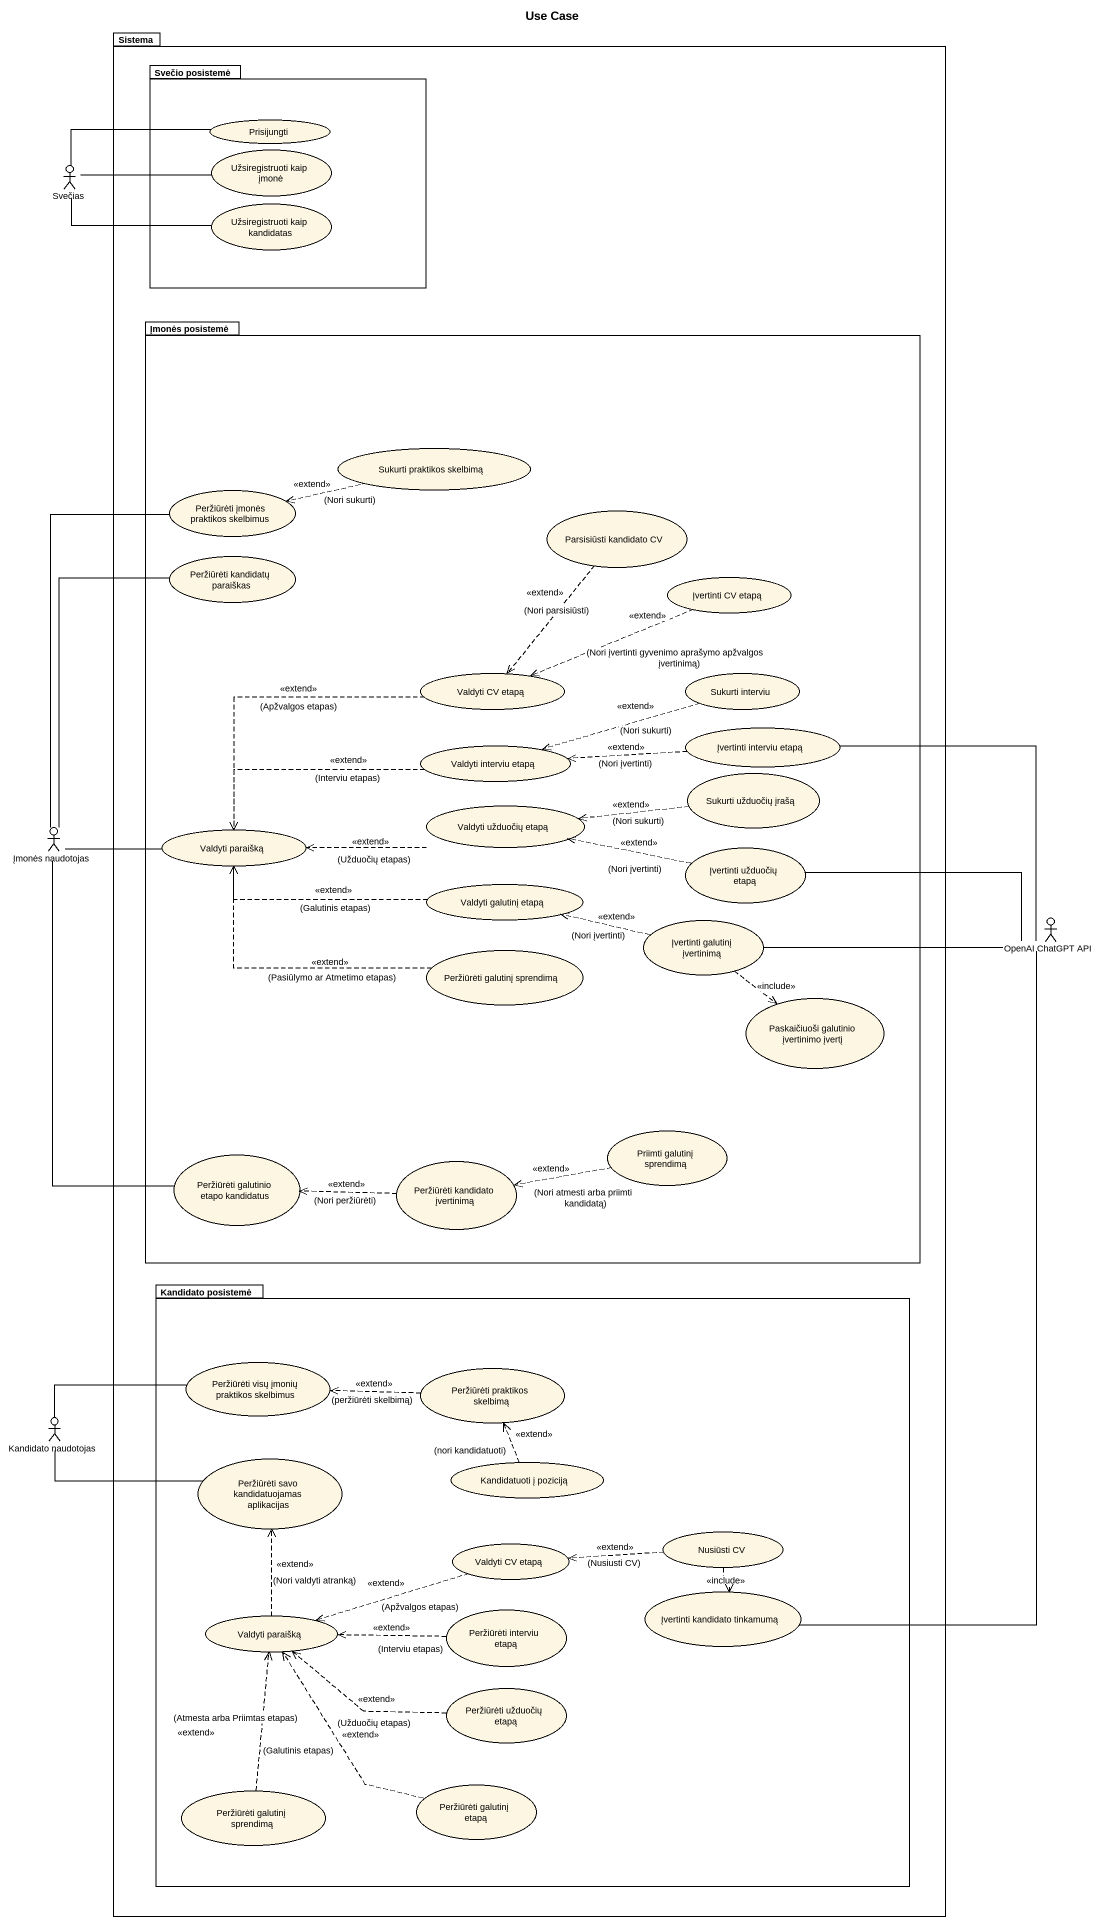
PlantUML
@startuml
title Use Case
package Sistema {
  package "Svečio posistemė" as Svečio_posistemė {
    usecase Prisijungti
    usecase "Užsiregistruoti kaip įmonė" as Užsiregistruoti_kaip_įmonė
    usecase "Užsiregistruoti kaip kandidatas" as Užsiregistruoti_kaip
  }
  package "Įmonės posistemė" as Įmonės_posistemė {
    usecase "Sukurti praktikos skelbimą" as Sukurti_praktikos_skelbimą
    usecase "Peržiūrėti įmonės praktikos skelbimus" as Peržiūrėti_įmonės_praktikos
    usecase "Parsisiūsti kandidato CV" as Parsisiūsti_kandidato_CV
    usecase "Peržiūrėti kandidatų paraiškas" as Peržiūrėti_kandidatų
    usecase "Įvertinti CV etapą" as Įvertinti_CV_etapą
    usecase "Valdyti CV etapą" as Valdyti_CV_etapą
    usecase "Sukurti interviu" as Sukurti_interviu
    usecase "Valdyti interviu etapą" as Valdyti_interviu_etapą
    usecase "Įvertinti interviu etapą" as Įvertinti_interviu_etapą
    usecase "Sukurti užduočių įrašą" as Sukurti_užduočių_įrašą
    usecase "Valdyti paraišką" as Valdyti_paraišką
    usecase "Valdyti užduočių etapą" as Valdyti_užduočių_etapą
    usecase "Įvertinti užduočių etapą" as Įvertinti_užduočių_etapą
    usecase "Valdyti galutinį etapą" as Valdyti_galutinį_etapą
    usecase "Peržiūrėti galutinį sprendimą" as Peržiūrėti_galutinį
    usecase "Įvertinti galutinį įvertinimą" as Įvertinti_galutinį
    usecase "Paskaičiuoši galutinio įvertinimo įvertį" as Paskaičiuoši_galutinio
    usecase "Priimti galutinį sprendimą" as Priimti_galutinį_sprendimą
    usecase "Peržiūrėti galutinio etapo kandidatus" as Peržiūrėti_galutinio_etapo
    usecase "Peržiūrėti kandidato įvertinimą" as Peržiūrėti_kandidato
  }
  package "Kandidato posistemė" as Kandidato_posistemė {
    usecase "Peržiūrėti visų įmonių praktikos skelbimus" as Peržiūrėti_visų_įmonių
    usecase "Peržiūrėti praktikos skelbimą" as Peržiūrėti_praktikos
    usecase "Peržiūrėti savo kandidatuojamas aplikacijas" as Peržiūrėti_savo
    usecase "Kandidatuoti į poziciją" as Kandidatuoti_į_poziciją
    usecase "Nusiūsti CV" as Nusiūsti_CV
    usecase "Valdyti CV etapą" as Valdyti_CV_etapą_2
    usecase "Peržiūrėti interviu etapą" as Peržiūrėti_interviu_etapą
    usecase "Įvertinti kandidato tinkamumą" as Įvertinti_kandidato
    usecase "Valdyti paraišką" as Valdyti_paraišką_2
    usecase "Peržiūrėti užduočių etapą" as Peržiūrėti_užduočių_etapą
    usecase "Peržiūrėti galutinį sprendimą" as Peržiūrėti_galutinį_2
    usecase "Peržiūrėti galutinį etapą" as Peržiūrėti_galutinį_etapą
  }
}
actor Svečias
actor "Įmonės naudotojas" as Įmonės_naudotojas
actor "OpenAI ChatGPT API" as OpenAI_ChatGPT_API
actor "Kandidato naudotojas" as Kandidato_naudotojas
Svečias -right- Prisijungti
Svečias -right- Užsiregistruoti_kaip_įmonė
Svečias -right- Užsiregistruoti_kaip
Sukurti_praktikos_skelbimą .left.> Peržiūrėti_įmonės_praktikos : <<extend>>\n(Nori sukurti)
Parsisiūsti_kandidato_CV ..> Valdyti_CV_etapą : <<extend>>\n(Nori parsisiūsti)
Įvertinti_CV_etapą .left.> Valdyti_CV_etapą : <<extend>>\n(Nori įvertinti gyvenimo aprašymo apžvalgos įvertinimą)
Valdyti_CV_etapą ..> Valdyti_paraišką : <<extend>>\n(Apžvalgos etapas)
Sukurti_interviu .left.> Valdyti_interviu_etapą : <<extend>>\n(Nori sukurti)
Valdyti_interviu_etapą .left.> Valdyti_paraišką : <<extend>>\n(Interviu etapas)
Įvertinti_interviu_etapą .left.> Valdyti_interviu_etapą : <<extend>>\n(Nori įvertinti)
Sukurti_užduočių_įrašą .left.> Valdyti_užduočių_etapą : <<extend>>\n(Nori sukurti)
Įmonės_naudotojas -up- Peržiūrėti_įmonės_praktikos
Įmonės_naudotojas -up- Peržiūrėti_kandidatų
Įmonės_naudotojas -right- Valdyti_paraišką
Įmonės_naudotojas -- Peržiūrėti_galutinio_etapo
Valdyti_užduočių_etapą .left.> Valdyti_paraišką : <<extend>>\n(Užduočių etapas)
Įvertinti_užduočių_etapą .left.> Valdyti_užduočių_etapą : <<extend>>\n(Nori įvertinti)
Valdyti_galutinį_etapą .left.> Valdyti_paraišką : <<extend>>\n(Galutinis etapas)
Peržiūrėti_galutinį .left.> Valdyti_paraišką : <<extend>>\n(Pasiūlymo ar Atmetimo etapas)
Įvertinti_galutinį .left.> Valdyti_galutinį_etapą : <<extend>>\n(Nori įvertinti)
Įvertinti_galutinį ..> Paskaičiuoši_galutinio : <<include>>
OpenAI_ChatGPT_API -up- Įvertinti_interviu_etapą
OpenAI_ChatGPT_API -left- Įvertinti_užduočių_etapą
OpenAI_ChatGPT_API -left- Įvertinti_galutinį
OpenAI_ChatGPT_API -- Įvertinti_kandidato
Priimti_galutinį_sprendimą .left.> Peržiūrėti_kandidato : <<extend>>\n(Nori atmesti arba priimti kandidatą)
Peržiūrėti_kandidato .left.> Peržiūrėti_galutinio_etapo : <<extend>>\n(Nori peržiūrėti)
Peržiūrėti_praktikos .left.> Peržiūrėti_visų_įmonių : <<extend>>\n(peržiūrėti skelbimą)
Kandidato_naudotojas -right- Peržiūrėti_visų_įmonių
Kandidato_naudotojas -right- Peržiūrėti_savo
Kandidatuoti_į_poziciją .up.> Peržiūrėti_praktikos : <<extend>>\n(nori kandidatuoti)
Nusiūsti_CV .left.> Valdyti_CV_etapą_2 : <<extend>>\n(Nusiusti CV)
Nusiūsti_CV ..> Įvertinti_kandidato : <<include>>
Valdyti_CV_etapą_2 .left.> Valdyti_paraišką_2 : <<extend>>\n(Apžvalgos etapas)
Peržiūrėti_interviu_etapą .left.> Valdyti_paraišką_2 : <<extend>>\n(Interviu etapas)
Valdyti_paraišką_2 .up.> Peržiūrėti_savo : <<extend>>\n(Nori valdyti atranką)
Peržiūrėti_užduočių_etapą .left.> Valdyti_paraišką_2 : <<extend>>\n(Užduočių etapas)
Peržiūrėti_galutinį_2 .up.> Valdyti_paraišką_2 : (Atmesta arba Priimtas etapas)\n<<extend>>
Peržiūrėti_galutinį_etapą .up.> Valdyti_paraišką_2 : <<extend>>\n(Galutinis etapas)
@enduml
